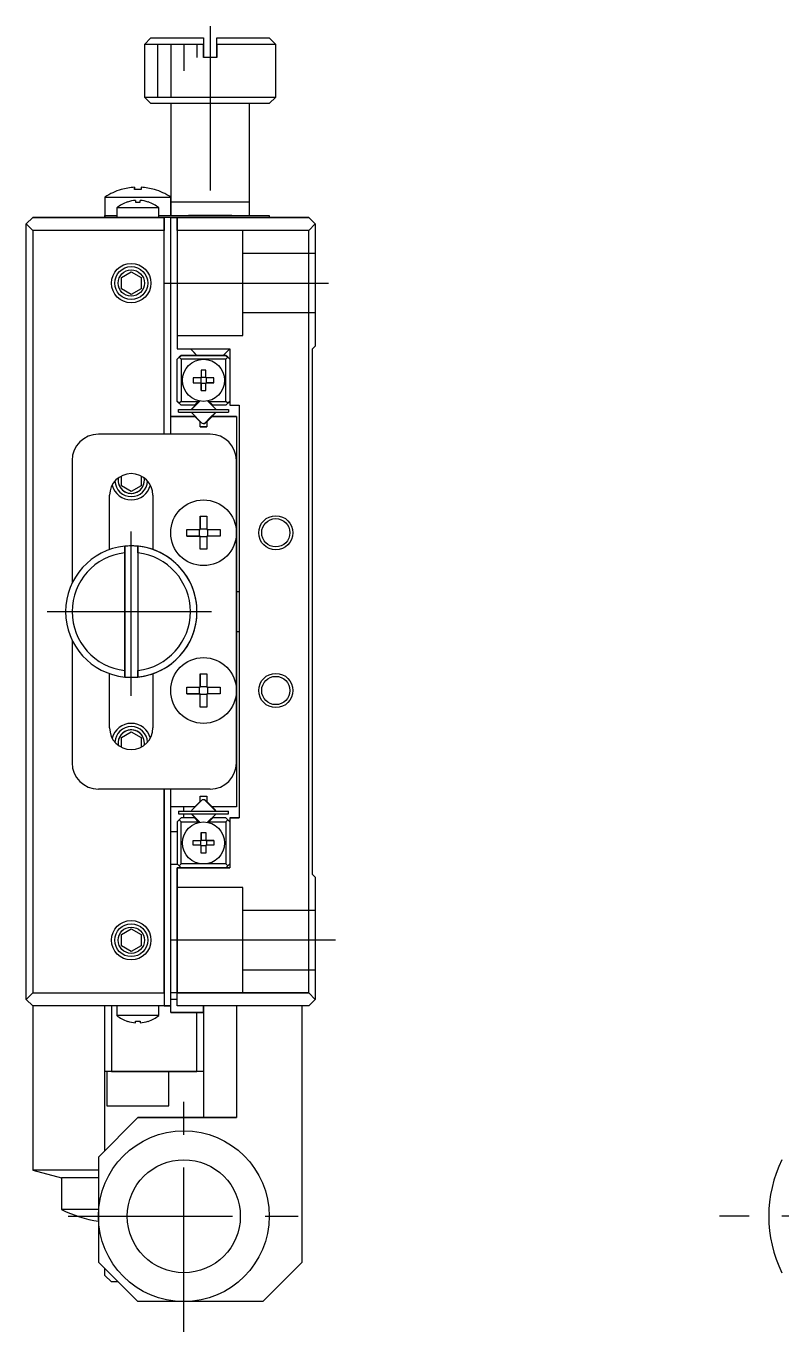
# Model space of a CAD drawing. Extents: x 3 to 378, y 15 to 260.
# Drawn here: x 219.5 to 277, y 99.2 to 198.6 of the extents above; entities that cross this region are included whole.
import ezdxf

# ---------------------------------------------------------------- set-up
doc = ezdxf.new("R2010")
doc.units = 0
doc.header["$LTSCALE"] = 10
doc.linetypes.add('CENTER', pattern=[2, 1.25, -0.25, 0.25, -0.25])
doc.linetypes.add('DASHED', pattern=[3.5, 2, -1.5])
doc.layers.get('0').update_dxf_attribs({"linetype": 'CONTINUOUS'})
doc.layers.add('CENTER', color=1, linetype='CENTER')

msp = doc.modelspace()

# ---------------------------------------------------------------- linework, layer by layer
at = {"color": 7, "linetype": 'CONTINUOUS'}
for p, q in [((228.983785, 197.685847), (228.483785, 197.185847)), ((232.983785, 197.185847), (228.483785, 197.185847)), ((228.483785, 197.185847), (228.483785, 193.185847)), ((228.983785, 197.685847), (232.983785, 197.685847)), ((232.983785, 197.685847), (232.983785, 197.185847)), ((232.983785, 197.685847), (232.983785, 196.185847)), ((232.983785, 197.685847), (232.983785, 196.185847)), ((232.983785, 196.185847), (232.983785, 197.185847)), ((233.983785, 197.685847), (237.983785, 197.685847)), ((233.983785, 197.185847), (233.983785, 197.685847)), ((233.983785, 196.185847), (233.983785, 197.685847)), ((233.983785, 196.185847), (233.983785, 197.685847)), ((238.483785, 197.185847), (233.983785, 197.185847)), ((233.983785, 197.185847), (233.983785, 196.185847)), ((238.483785, 197.185847), (237.983785, 197.685847)), ((238.483785, 193.185847), (238.483785, 197.185847)), ((233.983785, 196.185847), (232.983785, 196.185847)), ((228.483785, 193.185847), (233.483785, 193.185847)), ((228.483785, 193.185847), (228.983785, 192.685847)), ((228.483785, 193.185847), (238.483785, 193.185847)), ((228.483785, 193.185847), (238.483785, 193.185847)), ((233.483785, 193.185847), (238.483785, 193.185847)), ((237.983785, 192.685847), (238.483785, 193.185847)), ((233.483785, 192.685847), (228.983785, 192.685847)), ((237.983785, 192.685847), (228.983785, 192.685847)), ((237.983785, 192.685847), (228.983785, 192.685847)), ((230.483785, 192.685847), (230.483785, 185.577505)), ((230.483785, 192.685847), (230.483785, 184.185847)), ((230.483785, 192.685847), (230.483785, 184.185847)), ((237.983785, 192.685847), (233.483785, 192.685847)), ((236.483785, 185.185847), (236.483785, 192.685847)), ((236.483785, 184.185847), (236.483785, 192.685847)), ((236.483785, 184.185847), (236.483785, 192.685847)), ((226.725195, 186.148428), (226.721852, 186.155283)), ((226.725195, 186.148428), (226.721852, 186.155283)), ((226.725195, 186.148428), (226.721852, 186.155283)), ((226.725195, 186.148428), (226.721852, 186.155283)), ((227.723785, 186.148428), (227.723785, 186.3208)), ((227.723785, 186.3208), (227.723785, 186.148428)), ((227.723785, 186.3208), (227.723785, 186.148428)), ((227.723785, 186.3208), (227.723785, 186.148428)), ((228.243785, 186.148428), (227.723785, 186.148428)), ((228.243785, 186.3208), (228.243785, 186.148428)), ((229.245717, 186.155283), (229.242374, 186.148428)), ((225.483785, 185.577505), (227.983785, 185.577505)), ((225.483785, 185.577505), (225.483785, 184.185847)), ((225.483785, 185.577505), (225.483785, 184.035847)), ((225.483785, 185.577505), (230.483785, 185.577505)), ((225.483785, 185.577505), (230.483785, 185.577505)), ((225.483785, 185.577505), (225.483785, 184.035847)), ((227.195918, 185.208455), (227.198788, 185.202571)), ((227.803785, 185.322854), (227.803785, 185.202571)), ((227.803785, 185.202571), (228.163785, 185.202571)), ((227.983785, 185.577505), (230.483785, 185.577505)), ((228.163785, 185.202571), (228.163785, 185.322854)), ((228.768781, 185.202571), (228.771651, 185.208455)), ((230.483785, 184.185847), (230.483785, 185.577505)), ((233.483785, 185.185847), (230.483785, 185.185847)), ((233.483785, 185.185847), (230.483785, 185.185847)), ((236.483785, 185.185847), (230.483785, 185.185847)), ((236.483785, 185.185847), (230.483785, 185.185847)), ((236.483785, 185.185847), (233.483785, 185.185847)), ((236.483785, 185.185847), (233.483785, 185.185847)), ((236.483785, 184.185847), (236.483785, 185.185847)), ((219.483785, 183.535847), (219.983785, 184.035847)), ((219.983785, 184.035847), (219.483785, 183.535847)), ((219.983785, 184.035847), (219.483785, 183.535847)), ((219.983785, 184.035847), (219.483785, 183.535847)), ((219.983785, 184.035847), (229.983785, 184.035847)), ((225.483785, 184.035847), (219.983785, 184.035847)), ((240.983785, 184.035847), (219.983785, 184.035847)), ((240.983785, 184.035847), (219.983785, 184.035847)), ((225.283785, 184.035847), (225.483785, 184.035847)), ((225.983785, 184.035847), (225.283785, 184.035847)), ((225.483785, 184.035847), (225.483785, 184.185847)), ((225.483785, 184.185847), (226.383785, 184.185847)), ((229.983785, 184.035847), (225.983785, 184.035847)), ((226.383785, 184.756785), (226.383785, 184.035847)), ((229.583785, 184.756785), (226.383785, 184.756785)), ((229.583785, 184.035847), (229.583785, 184.756785)), ((229.583785, 184.185847), (235.983785, 184.185847)), ((229.583785, 184.185847), (237.983785, 184.185847)), ((229.583785, 184.185847), (237.983785, 184.185847)), ((230.483785, 184.035847), (229.983785, 184.035847)), ((229.983785, 184.035847), (229.983785, 183.035847)), ((229.983785, 167.535847), (229.983785, 184.035847)), ((229.983785, 167.535847), (229.983785, 184.035847)), ((230.483785, 184.035847), (230.983785, 184.035847)), ((230.483785, 168.885847), (230.483785, 184.035847)), ((230.483785, 167.535847), (230.483785, 184.035847)), ((230.483785, 167.535847), (230.483785, 184.035847)), ((230.983785, 184.035847), (240.983785, 184.035847)), ((230.983785, 183.035847), (230.983785, 184.035847)), ((230.983785, 184.035847), (230.983785, 174.035847)), ((230.983785, 184.035847), (230.983785, 174.035847)), ((235.133785, 184.185847), (231.833785, 184.185847)), ((235.983785, 184.185847), (237.983785, 184.185847)), ((236.483785, 184.185847), (237.983785, 184.185847)), ((237.983785, 184.185847), (237.983785, 184.035847)), ((240.983785, 184.035847), (239.28378, 184.035847)), ((240.983785, 184.035847), (241.483785, 183.535847)), ((241.483785, 183.535847), (240.983785, 184.035847)), ((241.483785, 183.535847), (240.983785, 184.035847)), ((241.483785, 183.535847), (240.983785, 184.035847)), ((219.983785, 183.035847), (219.483785, 183.535847)), ((219.483785, 124.535847), (219.483785, 183.535847)), ((229.983785, 183.035847), (219.983785, 183.035847)), ((219.983785, 183.035847), (219.983785, 125.035847)), ((229.983785, 167.535847), (229.983785, 183.035847)), ((240.983785, 183.035847), (230.983785, 183.035847)), ((230.983785, 183.035847), (230.983785, 174.035847)), ((241.483785, 183.535847), (240.983785, 183.035847)), ((240.983785, 125.035847), (240.983785, 183.035847)), ((241.283785, 183.735847), (241.483785, 183.535847)), ((241.483785, 183.535847), (241.283785, 183.735847)), ((241.483785, 183.535847), (241.483785, 174.235847)), ((226.733785, 179.46886), (227.483785, 179.901873)), ((227.483785, 179.901873), (228.233785, 179.46886)), ((226.733785, 178.602835), (226.733785, 179.46886)), ((228.233785, 179.46886), (228.233785, 178.602835)), ((227.483785, 178.169822), (226.733785, 178.602835)), ((228.233785, 178.602835), (227.483785, 178.169822)), ((230.983785, 174.035847), (234.983785, 174.035847)), ((231.983785, 174.035847), (232.233785, 173.785847)), ((231.983785, 174.035847), (232.483785, 173.535847)), ((231.983785, 174.035847), (232.483785, 173.535847)), ((234.483785, 173.535847), (234.983785, 174.035847)), ((234.483785, 173.535847), (234.983785, 174.035847)), ((234.733785, 173.785847), (234.983785, 174.035847)), ((234.983785, 174.035847), (234.983785, 169.735847)), ((241.283785, 174.035847), (241.483785, 174.235847)), ((241.283785, 134.035847), (241.283785, 174.035847)), ((230.983785, 173.235847), (231.283785, 173.535847)), ((230.983785, 173.235847), (231.283785, 173.535847)), ((230.983785, 173.235847), (231.133785, 173.385847)), ((231.133785, 173.385847), (230.983785, 173.235847)), ((230.983785, 170.035847), (230.983785, 173.235847)), ((231.283785, 173.535847), (231.133785, 173.385847)), ((231.133785, 173.385847), (231.283785, 173.535847)), ((231.133785, 173.385847), (231.283785, 173.235847)), ((231.283785, 173.535847), (234.683785, 173.535847)), ((232.483785, 173.535847), (231.283785, 173.535847)), ((234.683785, 173.535847), (231.283785, 173.535847)), ((234.683785, 173.535847), (231.283785, 173.535847)), ((232.983785, 173.235847), (231.283785, 173.235847)), ((231.283785, 173.235847), (231.283785, 170.035847)), ((234.683785, 173.235847), (231.283785, 173.235847)), ((234.683785, 173.235847), (231.283785, 173.235847)), ((232.233785, 173.785847), (232.483785, 173.535847)), ((234.683785, 173.235847), (232.983785, 173.235847)), ((234.483785, 173.535847), (234.733785, 173.785847)), ((234.683785, 173.535847), (234.483785, 173.535847)), ((234.833785, 173.385847), (234.683785, 173.535847)), ((234.683785, 173.535847), (234.833785, 173.385847)), ((234.983785, 173.235847), (234.683785, 173.535847)), ((234.983785, 173.235847), (234.683785, 173.535847)), ((234.683785, 173.235847), (234.833785, 173.385847)), ((234.683785, 170.035847), (234.683785, 173.235847)), ((234.833785, 173.385847), (234.983785, 173.235847)), ((234.983785, 173.235847), (234.833785, 173.385847)), ((233.163785, 172.420844), (232.803785, 172.420844)), ((232.803785, 172.420844), (232.803785, 171.815847)), ((232.803785, 172.420844), (232.803785, 171.851795)), ((232.803785, 172.420844), (232.803785, 171.815847)), ((232.803785, 172.420844), (232.803785, 171.815847)), ((233.163785, 171.815847), (233.163785, 172.420844)), ((232.803785, 171.815847), (232.198788, 171.815847)), ((232.198788, 171.815847), (232.198788, 171.455847)), ((232.198788, 171.455847), (232.803785, 171.455847)), ((232.198788, 171.455847), (232.767837, 171.455847)), ((232.198788, 171.455847), (232.803785, 171.455847)), ((232.198788, 171.455847), (232.803785, 171.455847)), ((232.767837, 171.815847), (232.767837, 171.455847)), ((232.767837, 171.455847), (232.803785, 171.455847)), ((232.803785, 171.851795), (232.803785, 171.815847)), ((233.163785, 171.851795), (232.803785, 171.851795)), ((232.803785, 171.455847), (232.803785, 170.850851)), ((232.803785, 171.455847), (232.803785, 171.4199)), ((232.803785, 170.850851), (232.803785, 171.455847)), ((232.803785, 170.850851), (232.803785, 171.455847)), ((232.803785, 170.850851), (232.803785, 171.4199)), ((232.803785, 171.4199), (233.163785, 171.4199)), ((233.768781, 171.815847), (233.163785, 171.815847)), ((233.163785, 170.850851), (233.163785, 171.455847)), ((233.163785, 171.455847), (233.768781, 171.455847)), ((233.163785, 171.455847), (233.199732, 171.455847)), ((233.768781, 171.455847), (233.163785, 171.455847)), ((233.768781, 171.455847), (233.163785, 171.455847)), ((233.199732, 171.455847), (233.199732, 171.815847)), ((233.768781, 171.455847), (233.199732, 171.455847)), ((233.768781, 171.455847), (233.768781, 171.815847)), ((231.133785, 169.885847), (230.983785, 170.035847)), ((230.983785, 170.035847), (231.283785, 169.735847)), ((230.983785, 170.035847), (231.283785, 169.735847)), ((231.283785, 170.035847), (231.133785, 169.885847)), ((231.283785, 170.035847), (232.584736, 170.035847)), ((232.677679, 170.065402), (232.082223, 169.469946)), ((232.707512, 170.05988), (232.082223, 169.434591)), ((232.284736, 169.735847), (232.625392, 170.076503)), ((232.284736, 169.735847), (232.625392, 170.076503)), ((232.284736, 169.735847), (232.584736, 170.035847)), ((232.584736, 170.035847), (232.625392, 170.076503)), ((232.803785, 170.850851), (233.163785, 170.850851)), ((233.885346, 169.469946), (233.28989, 170.065402)), ((233.342177, 170.076503), (233.382833, 170.035847)), ((233.342177, 170.076503), (233.682833, 169.735847)), ((233.342177, 170.076503), (233.682833, 169.735847)), ((233.382833, 170.035847), (234.683785, 170.035847)), ((233.382833, 170.035847), (233.682833, 169.735847)), ((234.833785, 169.885847), (234.683785, 170.035847)), ((234.683785, 169.735847), (234.983785, 170.035847)), ((234.683785, 169.735847), (234.983785, 170.035847)), ((234.983785, 170.035847), (234.833785, 169.885847)), ((231.083785, 169.210847), (231.083785, 169.410847)), ((231.083785, 169.410847), (234.883785, 169.410847)), ((231.083785, 169.210847), (234.883785, 169.210847)), ((231.133785, 169.885847), (231.283785, 169.735847)), ((232.284736, 169.735847), (231.283785, 169.735847)), ((232.082223, 169.151748), (232.824686, 168.409286)), ((233.107528, 168.409286), (233.885346, 169.187104)), ((233.107528, 168.409286), (233.885346, 169.187104)), ((233.142884, 168.409286), (233.885346, 169.151748)), ((233.496437, 168.798195), (233.885346, 169.187104)), ((234.683785, 169.735847), (233.682833, 169.735847)), ((234.683785, 169.735847), (234.833785, 169.885847)), ((234.883785, 169.410847), (234.883785, 169.210847)), ((234.983785, 169.735847), (235.683785, 169.735847)), ((235.683785, 169.735847), (235.683785, 138.335847)), ((230.483785, 167.535847), (230.483785, 168.885847)), ((230.483785, 168.885847), (232.323124, 168.885847)), ((232.323124, 168.885847), (230.483785, 168.885847)), ((232.323124, 168.885847), (230.483785, 168.885847)), ((232.323124, 168.885847), (230.483785, 168.885847)), ((232.733785, 168.475187), (232.323124, 168.885847)), ((232.323124, 168.885847), (232.733785, 168.475187)), ((232.323124, 168.885847), (232.733785, 168.475187)), ((232.323124, 168.885847), (232.733785, 168.475187)), ((232.733785, 168.085847), (232.733785, 168.475187)), ((233.233785, 168.085847), (232.733785, 168.085847)), ((232.733785, 168.085847), (233.233785, 168.085847)), ((232.733785, 168.085847), (233.233785, 168.085847)), ((232.733785, 168.085847), (233.233785, 168.085847)), ((233.107528, 168.409286), (233.496437, 168.798195)), ((233.644445, 168.885847), (233.233785, 168.475187)), ((233.233785, 168.475187), (233.644445, 168.885847)), ((233.233785, 168.475187), (233.644445, 168.885847)), ((233.233785, 168.475187), (233.644445, 168.885847)), ((233.233785, 168.475187), (233.233785, 168.085847)), ((233.644445, 168.885847), (235.483785, 168.885847)), ((235.483785, 168.885847), (233.644445, 168.885847)), ((235.483785, 168.885847), (233.644445, 168.885847)), ((235.483785, 168.885847), (233.644445, 168.885847)), ((235.483785, 168.885847), (235.483785, 165.535847)), ((235.483785, 168.885847), (235.483785, 139.185847)), ((235.483785, 168.885847), (235.483785, 139.185847)), ((233.483785, 167.535847), (224.983785, 167.535847)), ((229.983785, 167.535847), (224.983785, 167.535847)), ((233.483785, 167.535847), (224.983785, 167.535847)), ((233.483785, 167.535847), (224.983785, 167.535847)), ((230.483785, 167.535847), (229.983785, 167.535847)), ((233.483785, 167.535847), (230.483785, 167.535847)), ((222.983785, 165.535847), (222.983785, 156.215297)), ((235.483785, 160.035847), (235.483785, 165.535847)), ((226.733785, 163.602835), (226.733785, 164.355541)), ((228.233785, 164.355541), (228.233785, 163.602835)), ((227.483785, 163.169822), (226.733785, 163.602835)), ((228.233785, 163.602835), (227.483785, 163.169822)), ((225.833785, 158.755752), (225.833785, 162.885847)), ((229.133785, 162.885847), (229.133785, 158.755752)), ((232.723785, 161.294437), (233.243785, 161.294437)), ((232.723785, 160.295847), (232.723785, 161.294437)), ((232.723785, 161.294437), (232.723785, 160.337222)), ((232.723785, 160.295847), (232.723785, 161.294437)), ((232.723785, 160.295847), (232.723785, 161.294437)), ((233.243785, 161.294437), (233.243785, 160.295847)), ((231.725195, 160.295847), (232.723785, 160.295847)), ((231.725195, 159.775847), (231.725195, 160.295847)), ((232.68241, 159.775847), (232.68241, 160.295847)), ((232.723785, 160.295847), (232.723785, 160.337222)), ((232.723785, 160.337222), (233.243785, 160.337222)), ((233.243785, 160.295847), (234.242374, 160.295847)), ((233.285159, 160.295847), (233.285159, 159.775847)), ((234.242374, 160.295847), (234.242374, 159.775847)), ((235.483785, 148.035847), (235.483785, 160.035847)), ((226.983785, 149.06091), (226.983785, 159.010785)), ((226.983785, 159.010785), (226.983785, 158.507983)), ((226.983785, 159.010785), (226.983785, 149.06091)), ((226.983785, 159.010785), (226.983785, 149.06091)), ((227.983785, 158.507983), (227.983785, 159.010785)), ((227.983785, 159.010785), (227.983785, 149.06091)), ((227.983785, 159.010785), (227.983785, 149.06091)), ((232.723785, 159.775847), (231.725195, 159.775847)), ((231.725195, 159.775847), (232.68241, 159.775847)), ((232.723785, 159.775847), (231.725195, 159.775847)), ((232.723785, 159.775847), (231.725195, 159.775847)), ((232.723785, 159.775847), (232.68241, 159.775847)), ((232.723785, 158.777258), (232.723785, 159.775847)), ((232.723785, 159.734472), (232.723785, 159.775847)), ((232.723785, 158.777258), (232.723785, 159.775847)), ((232.723785, 158.777258), (232.723785, 159.775847)), ((232.723785, 158.777258), (232.723785, 159.734472)), ((233.243785, 159.734472), (232.723785, 159.734472)), ((233.243785, 159.775847), (233.243785, 158.777258)), ((234.242374, 159.775847), (233.243785, 159.775847)), ((233.285159, 159.775847), (233.243785, 159.775847)), ((234.242374, 159.775847), (233.243785, 159.775847)), ((234.242374, 159.775847), (233.243785, 159.775847)), ((234.242374, 159.775847), (233.285159, 159.775847)), ((226.983785, 149.563711), (226.983785, 158.507983)), ((227.983785, 158.507983), (227.983785, 149.563711)), ((233.243785, 158.777258), (232.723785, 158.777258)), ((235.683785, 155.535847), (235.483785, 155.535847)), ((235.483785, 152.535847), (235.683785, 152.535847)), ((222.983785, 151.856398), (222.983785, 142.535847)), ((225.833785, 145.185847), (225.833785, 149.315943)), ((226.983785, 149.563711), (226.983785, 149.06091)), ((227.983785, 149.06091), (227.983785, 149.563711)), ((229.133785, 149.315943), (229.133785, 145.185847)), ((232.723785, 149.294437), (233.243785, 149.294437)), ((232.723785, 148.295847), (232.723785, 149.294437)), ((232.723785, 149.294437), (232.723785, 148.337222)), ((232.723785, 148.295847), (232.723785, 149.294437)), ((232.723785, 148.295847), (232.723785, 149.294437)), ((233.243785, 149.294437), (233.243785, 148.295847)), ((231.725195, 148.295847), (232.723785, 148.295847)), ((231.725195, 147.775847), (231.725195, 148.295847)), ((232.68241, 147.775847), (232.68241, 148.295847)), ((232.723785, 148.295847), (232.723785, 148.337222)), ((232.723785, 148.337222), (233.243785, 148.337222)), ((233.243785, 148.295847), (234.242374, 148.295847)), ((233.285159, 148.295847), (233.285159, 147.775847)), ((234.242374, 148.295847), (234.242374, 147.775847)), ((235.483785, 142.535847), (235.483785, 148.035847)), ((232.723785, 147.775847), (231.725195, 147.775847)), ((231.725195, 147.775847), (232.68241, 147.775847)), ((232.723785, 147.775847), (231.725195, 147.775847)), ((232.723785, 147.775847), (231.725195, 147.775847)), ((232.723785, 147.775847), (232.68241, 147.775847)), ((232.723785, 146.777258), (232.723785, 147.775847)), ((232.723785, 147.734472), (232.723785, 147.775847)), ((232.723785, 146.777258), (232.723785, 147.775847)), ((232.723785, 146.777258), (232.723785, 147.775847)), ((232.723785, 146.777258), (232.723785, 147.734472)), ((233.243785, 147.734472), (232.723785, 147.734472)), ((233.243785, 147.775847), (233.243785, 146.777258)), ((234.242374, 147.775847), (233.243785, 147.775847)), ((233.285159, 147.775847), (233.243785, 147.775847)), ((234.242374, 147.775847), (233.243785, 147.775847)), ((234.242374, 147.775847), (233.243785, 147.775847)), ((234.242374, 147.775847), (233.285159, 147.775847)), ((233.243785, 146.777258), (232.723785, 146.777258)), ((226.733785, 144.46886), (227.483785, 144.901873)), ((226.733785, 143.716154), (226.733785, 144.46886)), ((227.483785, 144.901873), (228.233785, 144.46886)), ((228.233785, 144.46886), (228.233785, 143.716154)), ((235.483785, 142.535847), (235.483785, 139.185847)), ((233.483785, 140.535847), (224.983785, 140.535847)), ((229.983785, 125.035847), (229.983785, 140.535847)), ((229.983785, 140.535847), (229.983785, 124.035847)), ((229.983785, 140.535847), (229.983785, 124.035847)), ((230.483785, 139.185847), (230.483785, 140.535847)), ((230.483785, 123.535847), (230.483785, 140.535847)), ((230.483785, 123.535847), (230.483785, 140.535847)), ((230.483785, 124.035847), (230.483785, 139.185847)), ((232.323124, 139.185847), (230.483785, 139.185847)), ((231.483785, 138.860847), (231.483785, 139.185847)), ((232.824686, 139.662409), (232.082223, 138.919946)), ((232.323124, 139.185847), (232.733785, 139.596508)), ((232.733785, 139.985847), (233.233785, 139.985847)), ((232.733785, 139.596508), (232.733785, 139.985847)), ((233.107528, 139.662409), (233.496437, 139.2735)), ((233.107528, 139.662409), (233.885346, 138.884591)), ((233.107528, 139.662409), (233.885346, 138.884591)), ((233.885346, 138.919946), (233.142884, 139.662409)), ((233.233785, 139.985847), (233.233785, 139.596508)), ((233.233785, 139.596508), (233.644445, 139.185847)), ((233.496437, 139.2735), (233.885346, 138.884591)), ((235.483785, 139.185847), (233.644445, 139.185847)), ((230.983785, 138.035847), (231.283785, 138.335847)), ((230.983785, 138.035847), (231.283785, 138.335847)), ((231.133785, 138.185847), (230.983785, 138.035847)), ((231.083785, 138.860847), (234.883785, 138.860847)), ((231.083785, 138.860847), (231.083785, 138.660847)), ((231.083785, 138.660847), (234.883785, 138.660847)), ((231.133785, 138.185847), (231.283785, 138.335847)), ((231.283785, 138.035847), (231.133785, 138.185847)), ((232.284736, 138.335847), (231.283785, 138.335847)), ((231.483785, 138.335847), (231.483785, 138.660847)), ((232.707512, 138.011815), (232.082223, 138.637104)), ((232.082223, 138.601748), (232.677679, 138.006293)), ((232.284736, 138.335847), (232.584736, 138.035847)), ((232.284736, 138.335847), (232.625392, 137.995192)), ((232.284736, 138.335847), (232.625392, 137.995192)), ((233.28989, 138.006293), (233.885346, 138.601748)), ((233.342177, 137.995192), (233.682833, 138.335847)), ((233.342177, 137.995192), (233.682833, 138.335847)), ((233.382833, 138.035847), (233.682833, 138.335847)), ((234.683785, 138.335847), (233.682833, 138.335847)), ((234.683785, 138.335847), (234.833785, 138.185847)), ((234.683785, 138.335847), (234.983785, 138.035847)), ((234.683785, 138.335847), (234.983785, 138.035847)), ((234.833785, 138.185847), (234.683785, 138.035847)), ((234.983785, 138.035847), (234.833785, 138.185847)), ((234.883785, 138.660847), (234.883785, 138.860847)), ((234.983785, 138.335847), (234.983785, 134.535847)), ((235.683785, 138.335847), (234.983785, 138.335847)), ((234.983785, 138.335847), (235.683785, 138.335847)), ((234.983785, 138.335847), (235.683785, 138.335847)), ((234.983785, 138.335847), (235.683785, 138.335847)), ((230.983785, 137.285847), (230.483785, 137.285847)), ((230.983785, 137.285847), (230.483785, 137.285847)), ((230.983785, 137.285847), (230.483785, 137.285847)), ((230.983785, 137.285847), (230.483785, 137.285847)), ((230.983785, 138.035847), (230.983785, 134.835847)), ((231.283785, 134.835847), (231.283785, 138.035847)), ((231.283785, 138.035847), (232.584736, 138.035847)), ((232.584736, 138.035847), (232.625392, 137.995192)), ((232.803785, 137.220844), (233.163785, 137.220844)), ((232.803785, 136.615847), (232.803785, 137.220844)), ((232.803785, 137.220844), (232.803785, 136.651795)), ((232.803785, 136.615847), (232.803785, 137.220844)), ((232.803785, 136.615847), (232.803785, 137.220844)), ((233.163785, 137.220844), (233.163785, 136.615847)), ((233.342177, 137.995192), (233.382833, 138.035847)), ((233.382833, 138.035847), (234.683785, 138.035847)), ((234.683785, 138.035847), (234.683785, 134.835847)), ((232.198788, 136.615847), (232.803785, 136.615847)), ((232.198788, 136.255847), (232.198788, 136.615847)), ((232.198788, 136.615847), (232.767837, 136.615847)), ((232.198788, 136.615847), (232.803785, 136.615847)), ((232.198788, 136.615847), (232.803785, 136.615847)), ((232.803785, 136.255847), (232.198788, 136.255847)), ((232.767837, 136.615847), (232.803785, 136.615847)), ((232.767837, 136.255847), (232.767837, 136.615847)), ((232.803785, 136.615847), (232.803785, 136.651795)), ((232.803785, 136.651795), (233.163785, 136.651795)), ((232.803785, 135.650851), (232.803785, 136.255847)), ((232.803785, 136.2199), (232.803785, 136.255847)), ((232.803785, 135.650851), (232.803785, 136.255847)), ((232.803785, 135.650851), (232.803785, 136.255847)), ((232.803785, 135.650851), (232.803785, 136.2199)), ((233.163785, 136.2199), (232.803785, 136.2199)), ((233.163785, 136.615847), (233.768781, 136.615847)), ((233.163785, 136.615847), (233.199732, 136.615847)), ((233.163785, 136.615847), (233.768781, 136.615847)), ((233.163785, 136.615847), (233.768781, 136.615847)), ((233.163785, 136.255847), (233.163785, 135.650851)), ((233.768781, 136.255847), (233.163785, 136.255847)), ((233.768781, 136.615847), (233.199732, 136.615847)), ((233.199732, 136.615847), (233.199732, 136.255847)), ((233.768781, 136.615847), (233.768781, 136.255847)), ((233.163785, 135.650851), (232.803785, 135.650851)), ((231.033784, 134.785848), (230.483785, 134.785848)), ((230.983785, 134.835847), (231.133785, 134.685847)), ((231.133785, 134.685847), (230.983785, 134.835847)), ((230.983785, 134.835847), (231.283785, 134.535847)), ((230.983785, 134.835847), (231.283785, 134.535847)), ((234.983785, 134.535847), (230.983785, 134.535847)), ((230.983785, 134.535847), (230.983785, 125.035847)), ((230.983785, 134.535847), (231.283785, 134.535847)), ((230.983785, 124.035847), (230.983785, 134.535847)), ((230.983785, 134.535847), (234.983785, 134.535847)), ((230.983785, 134.535847), (234.983785, 134.535847)), ((230.983785, 124.035847), (230.983785, 134.535847)), ((231.133785, 134.685847), (231.283785, 134.835847)), ((231.283785, 134.535847), (231.133785, 134.685847)), ((231.133785, 134.685847), (231.283785, 134.535847)), ((232.983785, 134.835847), (231.283785, 134.835847)), ((234.683785, 134.835847), (231.283785, 134.835847)), ((234.683785, 134.835847), (231.283785, 134.835847)), ((234.683785, 134.835847), (232.983785, 134.835847)), ((234.683785, 134.835847), (234.833785, 134.685847)), ((234.683785, 134.535847), (234.983785, 134.835847)), ((234.683785, 134.535847), (234.983785, 134.835847)), ((234.833785, 134.685847), (234.683785, 134.535847)), ((234.683785, 134.535847), (234.833785, 134.685847)), ((234.833785, 134.685847), (234.983785, 134.835847)), ((234.983785, 134.835847), (234.833785, 134.685847)), ((241.483785, 133.835847), (241.283785, 134.035847)), ((241.283785, 134.035847), (241.483785, 133.835847)), ((241.283785, 134.035847), (241.483785, 133.835847)), ((241.283785, 134.035847), (241.483785, 133.835847)), ((241.483785, 133.835847), (241.483785, 124.535847)), ((226.733785, 129.46886), (227.483785, 129.901873)), ((226.733785, 128.602835), (226.733785, 129.46886)), ((227.483785, 129.901873), (228.233785, 129.46886)), ((228.233785, 129.46886), (228.233785, 128.602835)), ((227.483785, 128.169822), (226.733785, 128.602835)), ((228.233785, 128.602835), (227.483785, 128.169822)), ((219.483785, 124.535847), (219.983785, 125.035847)), ((219.983785, 124.035847), (219.483785, 124.535847)), ((219.983785, 125.035847), (229.983785, 125.035847)), ((229.983785, 125.035847), (229.983785, 124.035847)), ((230.983785, 125.035843), (230.483785, 125.035843)), ((240.983785, 125.035843), (230.483785, 125.035843)), ((240.983785, 125.035843), (230.483785, 125.035843)), ((230.983785, 124.535841), (230.483785, 124.535841)), ((230.983785, 125.035847), (240.983785, 125.035847)), ((230.983785, 124.035847), (230.983785, 125.035847)), ((240.983785, 125.035847), (241.483785, 124.535847)), ((241.483785, 124.535847), (240.983785, 124.035847)), ((229.983785, 124.035847), (219.983785, 124.035847)), ((230.483785, 124.035847), (219.983785, 124.035847)), ((230.483785, 124.035847), (219.983785, 124.035847)), ((219.983786, 124.035847), (219.983786, 111.53584)), ((225.483785, 119.035847), (225.483785, 124.035847)), ((225.483785, 113.035847), (225.483785, 124.035847)), ((225.483785, 113.035847), (225.483785, 124.035847)), ((225.983785, 124.035847), (225.983785, 119.035847)), ((226.383785, 124.035847), (226.383785, 123.31491)), ((229.583785, 123.31491), (226.383785, 123.31491)), ((229.583785, 123.31491), (229.583785, 124.035847)), ((229.983785, 124.035847), (230.483785, 124.035847)), ((230.483785, 123.535847), (230.483785, 124.035847)), ((232.483785, 123.535847), (230.483785, 123.535847)), ((230.483785, 123.535847), (232.483785, 123.535847)), ((232.983785, 123.535847), (230.483785, 123.535847)), ((232.983785, 123.535847), (230.483785, 123.535847)), ((240.983785, 124.035847), (230.983785, 124.035847)), ((232.483785, 119.035847), (232.483785, 123.535847)), ((232.483785, 123.535847), (232.983785, 123.535847)), ((232.983785, 123.535847), (232.483785, 123.535847)), ((232.983784, 123.535847), (232.983784, 124.035847)), ((232.983785, 124.035847), (232.983785, 115.535847)), ((232.983785, 124.035847), (232.983785, 115.535847)), ((232.983785, 123.535847), (232.983785, 119.035847)), ((235.483785, 124.035847), (235.483785, 115.535847)), ((240.483785, 104.535847), (240.483785, 124.035847)), ((227.195918, 122.86324), (227.198788, 122.869124)), ((227.195918, 122.86324), (227.198788, 122.869124)), ((227.195918, 122.86324), (227.198788, 122.869124)), ((227.195918, 122.86324), (227.198788, 122.869124)), ((227.803785, 122.869124), (228.163785, 122.869124)), ((227.803785, 122.748841), (227.803785, 122.869124)), ((228.163785, 122.869124), (228.163785, 122.748841)), ((228.768781, 122.869124), (228.771651, 122.86324)), ((228.768781, 122.869124), (228.771651, 122.86324)), ((228.768781, 122.869124), (228.771651, 122.86324)), ((228.768781, 122.869124), (228.771651, 122.86324)), ((225.983785, 119.035847), (225.483785, 119.035847)), ((225.483785, 113.035847), (225.483785, 119.035847)), ((232.983785, 119.035847), (225.483785, 119.035847)), ((232.983785, 119.035847), (225.483785, 119.035847)), ((225.633785, 119.035847), (225.633785, 116.435847)), ((225.983785, 119.035847), (232.483785, 119.035847)), ((230.333785, 116.435847), (230.333785, 119.035847)), ((232.983785, 119.035847), (232.483785, 119.035847)), ((232.983785, 119.035847), (232.983785, 115.535847)), ((225.633785, 116.435847), (230.333785, 116.435847)), ((227.983785, 115.535847), (224.983785, 112.535847)), ((224.983785, 112.535847), (227.983785, 115.535847)), ((224.983785, 112.535847), (227.983785, 115.535847)), ((224.983785, 112.535847), (227.983785, 115.535847)), ((235.483785, 115.535847), (227.983785, 115.535847)), ((227.983785, 115.535847), (235.483785, 115.535847)), ((227.983785, 115.535847), (235.483785, 115.535847)), ((227.983785, 115.535847), (235.483785, 115.535847)), ((224.983785, 112.535847), (224.983785, 108.035847)), ((224.983785, 112.535847), (224.983785, 104.535847)), ((224.983785, 112.535847), (224.983785, 104.535847)), ((224.983785, 111.53584), (219.983786, 111.53584)), ((219.983786, 111.53584), (222.183785, 110.946352)), ((224.983785, 110.946352), (222.183785, 110.946352)), ((222.183785, 110.946352), (222.183785, 108.535841)), ((225.003044, 108.535841), (222.183785, 108.535841)), ((224.983785, 108.035847), (224.983785, 104.535847)), ((224.983785, 104.535847), (227.983785, 101.535847)), ((237.483785, 101.535847), (240.483785, 104.535847)), ((225.483785, 103.535847), (225.483785, 104.035847)), ((225.483785, 103.535847), (225.983785, 103.035847)), ((226.483785, 103.035847), (225.983785, 103.035847)), ((231.483785, 101.535847), (227.983785, 101.535847)), ((237.483785, 101.535847), (227.983785, 101.535847)), ((237.483785, 101.535847), (227.983785, 101.535847)), ((237.483785, 101.535847), (231.483785, 101.535847))]:
    msp.add_line(p, q, dxfattribs=at)
at = {"color": 3, "linetype": 'CONTINUOUS'}
for p, q in [((229.483785, 197.185847), (229.483785, 193.185847)), ((230.483785, 197.185847), (230.483785, 193.185847)), ((231.483785, 197.185847), (231.483785, 195.185847)), ((232.483785, 197.185847), (232.483785, 196.185847))]:
    msp.add_line(p, q, dxfattribs=at)
at = {"color": 3, "linetype": 'DASHED'}
for p, q in [((235.983785, 175.035847), (235.983785, 183.035847)), ((241.483785, 181.285847), (235.983785, 181.285847)), ((235.983785, 176.785847), (241.483785, 176.785847)), ((230.983785, 175.035847), (235.983785, 175.035847)), ((235.983785, 133.035847), (230.983785, 133.035847)), ((235.983785, 125.035847), (235.983785, 133.035847)), ((241.483785, 131.285847), (235.983785, 131.285847)), ((235.983785, 126.785847), (241.483785, 126.785847))]:
    msp.add_line(p, q, dxfattribs=at)
at = {"color": 3, "linetype": 'CONTINUOUS'}
for centre, radius in [((227.483785, 179.035847), 1.5), ((238.483785, 160.035847), 1.3), ((238.483785, 148.035847), 1.3), ((227.483785, 129.035847), 1.5)]:
    msp.add_circle(centre, radius, dxfattribs=at)
at = {"color": 7, "linetype": 'CONTINUOUS'}
for centre, radius in [((227.483785, 179.035847), 1.25), ((227.483785, 179.035847), 1), ((232.983785, 171.635847), 1.6), ((232.983785, 160.035847), 2.5), ((238.483785, 160.035847), 1.075), ((232.983785, 148.035847), 2.5), ((238.483785, 148.035847), 1.075), ((232.983785, 136.435847), 1.6), ((227.483785, 129.035847), 1.25), ((227.483785, 129.035847), 1), ((231.483785, 108.035847), 6.499999), ((231.483785, 108.035847), 4.3)]:
    msp.add_circle(centre, radius, dxfattribs=at)
for centre, radius, start, end in [((227.983785, 181.835847), 4.5, 106.285843, 123.748989), ((227.983785, 181.835847), 4.492483, 93.317816, 106.26943), ((227.983785, 181.835847), 4.492483, 73.73057, 86.682184), ((227.983785, 181.835847), 4.5, 56.251011, 73.714157), ((227.983785, 182.835847), 2.5, 108.369665, 129.791819), ((227.983785, 182.835847), 2.493512, 94.139631, 108.349691), ((227.983785, 182.835847), 2.493512, 71.650309, 85.860369), ((227.983785, 182.835847), 2.5, 50.20818, 71.630335), ((232.223645, 169.328525), 0.2, 135, 155.693883), ((232.223645, 169.29317), 0.2, 204.306117, 225), ((232.223645, 169.29317), 0.2, 135, 143.957276), ((233.743924, 169.328525), 0.2, 24.306117, 45), ((233.743924, 169.29317), 0.2, 315, 335.693883), ((233.743924, 169.328525), 0.2, 315, 323.957276), ((232.966107, 168.550708), 0.2, 225, 315), ((233.001462, 168.550708), 0.2, 264.929103, 315), ((224.983785, 165.535847), 2, 90, 180), ((233.483785, 165.535847), 2, 0, 90), ((227.483785, 162.885847), 1.65, 0, 180), ((227.483785, 164.035847), 1.25, 183.240184, 270), ((227.483785, 164.035847), 1.25, 183.240184, 356.759816), ((227.483785, 164.035847), 1.25, 183.240184, 356.759816), ((227.483785, 164.035847), 1, 169.98459, 0), ((227.483785, 164.035847), 1, 169.98459, 10.01541), ((227.483785, 164.035847), 1, 169.98459, 10.01541), ((227.483785, 164.035847), 1.25, 270, 356.759816), ((227.483785, 164.035847), 1, 0, 10.01541), ((227.483785, 154.035847), 5, 95.73917, 264.26083), ((227.483785, 154.035847), 5, 84.26083, 95.73917), ((227.483785, 154.035847), 5, 264.26083, 95.73917), ((227.483785, 154.035847), 5, 264.26083, 95.73917), ((227.483785, 154.035847), 5, 275.73917, 84.26083), ((227.483785, 154.035847), 4.5, 96.37937, 263.62063), ((227.483785, 154.035847), 4.5, 276.37937, 83.62063), ((227.483785, 154.035847), 5, 264.26083, 275.73917), ((227.483785, 145.185847), 1.65, 180, 0), ((227.483785, 144.035847), 1.25, 3.240184, 176.759816), ((227.483785, 144.035847), 1, 0, 190.01541), ((227.483785, 144.035847), 1, 349.98459, 190.01541), ((227.483785, 144.035847), 1, 349.98459, 190.01541), ((227.483785, 144.035847), 1, 349.98459, 0), ((224.983785, 142.535847), 2, 180, 270), ((233.483785, 142.535847), 2, 270, 0), ((232.966107, 139.520987), 0.2, 45, 135), ((233.001462, 139.520987), 0.2, 45, 95.070897), ((232.223645, 138.778525), 0.2, 135, 155.693883), ((232.223645, 138.74317), 0.2, 204.306117, 225), ((232.223645, 138.778525), 0.2, 216.042724, 225), ((233.743924, 138.778525), 0.2, 24.306117, 45), ((233.743924, 138.74317), 0.2, 36.042724, 45), ((233.743924, 138.74317), 0.2, 315, 335.693883), ((227.983785, 125.235847), 2.5, 230.208181, 251.630335), ((227.983785, 125.235847), 2.5, 288.369665, 309.79182), ((227.983785, 125.235847), 2.493512, 251.650309, 265.860369), ((227.983785, 125.235847), 2.493512, 274.139631, 288.349691), ((285.735955, 108.03585), 9.745001, 153.816215, 206.183798), ((226.483785, 117.280842), 9.745001, 243.816209, 261.213675)]:
    msp.add_arc(centre, radius, start, end, dxfattribs=at)
at = {"color": 3, "linetype": 'CONTINUOUS'}
for centre, start, end in [((227.483785, 164.035847), 194.263214, 345.736786), ((227.483785, 144.035847), 90, 165.736786), ((227.483785, 144.035847), 14.263214, 165.736786), ((227.483785, 144.035847), 14.263214, 165.736786), ((227.483785, 144.035847), 14.263214, 90)]:
    msp.add_arc(centre, 1.5, start, end, dxfattribs=at)
at = {"layer": 'CENTER', "color": 1, "linetype": 'CENTER'}
for p, q in [((233.483785, 198.585847), (233.483785, 184.035847)), ((229.983785, 179.035847), (243.033785, 179.035847)), ((227.483785, 147.635847), (227.483785, 160.435847)), ((221.083785, 154.035847), (233.883785, 154.035847)), ((243.033785, 129.035847), (229.983785, 129.035847)), ((231.483785, 99.235849), (231.483785, 116.835846)), ((222.683786, 108.035847), (240.283783, 108.035847)), ((334.490961, 108.035847), (272.240957, 108.035847))]:
    msp.add_line(p, q, dxfattribs=at)

doc.saveas('drawing.dxf')
